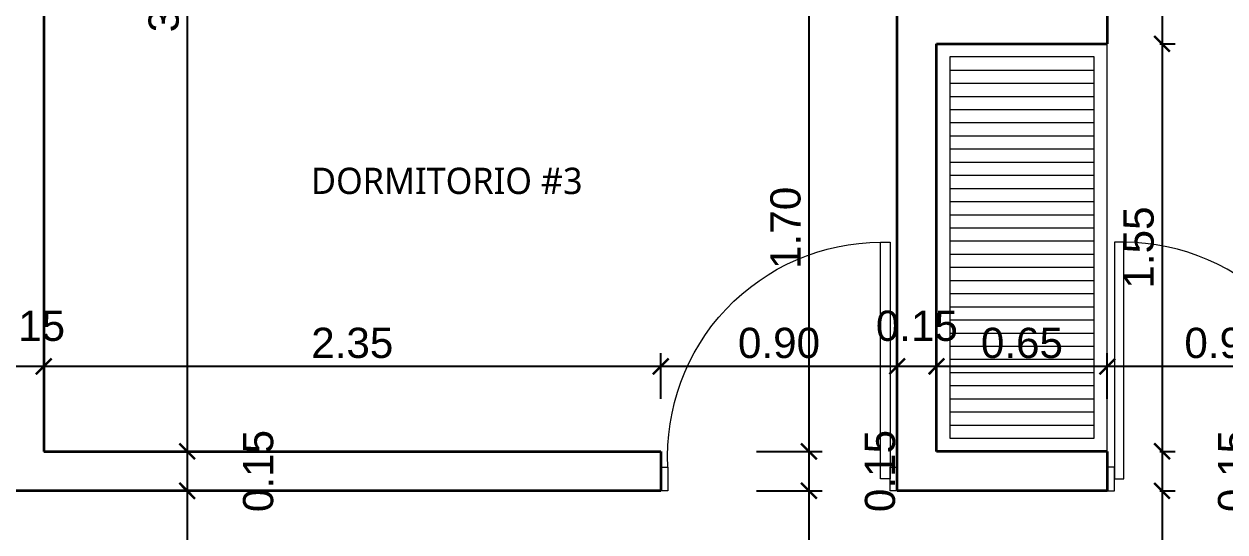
# Model space of a CAD drawing. Header units: feet. Extents: x -417 to 46, y -646 to -218.
# Drawn here: x -93.92 to -89.347, y -509.892 to -507.96 of the extents above; entities that cross this region are included whole.
import ezdxf

# ---------------------------------------------------------------- set-up
doc = ezdxf.new("R2010")
doc.units = ezdxf.units.FT
doc.header["$MEASUREMENT"] = 0
for name, color, linetype, lineweight in [('A-WALL', 4, 'Continuous', 25), ('closet', 8, 'Continuous', 5), ('DIM-COTAS', 1, 'Continuous', 5), ('Piso', 8, 'Continuous', 9), ('puertas', 8, 'Continuous', 9), ('TXT', 2, 'Continuous', 9)]:
    doc.layers.add(name, color=color, linetype=linetype, lineweight=lineweight)
doc.layers.add('DIM', color=10, linetype='Continuous')
doc.styles.add('ads', font='trebuc.ttf', dxfattribs={"height": 0.14})
doc.styles.get("Standard").update_dxf_attribs({"font": 'arial.ttf', "height": 0.115})
doc.dimstyles.new('KEILY', dxfattribs={"dimtxt": 0.115, "dimasz": 0.06, "dimexe": 0.05, "dimexo": 0.2, "dimgap": 0.03, "dimtad": 1, "dimzin": 1, "dimdsep": 46, "dimtxsty": 'Standard', "dimblk": 'ARCHTICK', "dimcen": 2.5, "dimdle": 0.03, "dimclrd": 256, "dimclre": 256, "dimclrt": 7, "dimadec": 0, "dimazin": 0, "dimtfac": 1, "dimtmove": 2, "dimatfit": 3, "dimfxl": 0.2, "dimfxlon": 1, "dimtolj": 1, "dimtzin": 1, "dimarcsym": 0})

# ---------------------------------------------------------------- blocks, each defined once
blk = doc.blocks.new('A$C4D292AF4')
at = {"layer": 'puertas'}
for points in [[(0.03, 0.05), (0.07, 0.05), (0.07, 1.05), (0.03, 1.05)], [(0, 0), (0.03, 0), (0.03, 0.1), (0, 0.1)], [(0.97, 0), (1, 0), (1, 0.1), (0.97, 0.1)]]:
    blk.add_lwpolyline(points, close=True, dxfattribs=at)
blk.add_arc((0.0677, 0.1465), 0.9035, 357.0481, 89.8556, dxfattribs=at)
blk = doc.blocks.new('_ArchTick')
at = {"layer": 'DIM-COTAS', "color": 0, "const_width": 0.15}
blk.add_lwpolyline([(-0.5, -0.5), (0.5, 0.5)], dxfattribs=at)
blk = doc.blocks.new('*D2379')
at = {"layer": 'Defpoints', "color": 0, "transparency": 16777216}
for p in [(-89.7954, -506.085), (-89.7954, -508.035), (-89.5867, -508.035)]:
    blk.add_point(p, dxfattribs=at)
at = {"layer": 'DIM', "lineweight": -2, "transparency": 16777216}
for p, q in [((-89.5867, -506.055), (-89.5867, -508.065)), ((-89.5954, -506.085), (-89.5367, -506.085)), ((-89.5954, -508.035), (-89.5367, -508.035))]:
    blk.add_line(p, q, dxfattribs=at)
at = {"layer": 'DIM', "lineweight": -2, "transparency": 16777216, "xscale": 0.06, "yscale": 0.06, "zscale": 0.06}
for p, rotation in [((-89.5867, -506.085), 90), ((-89.5867, -508.035), 270)]:
    blk.add_blockref('_ArchTick', p, dxfattribs=dict(at, rotation=rotation))
at = {"layer": 'DIM', "color": 7, "transparency": 16777216, "insert": (-89.6754, -507.06), "char_height": 0.115, "attachment_point": 5, "rotation": 90}
blk.add_mtext('\\A1;1.95', dxfattribs=at)
blk = doc.blocks.new('*D2380')
at = {"layer": 'Defpoints', "color": 0, "transparency": 16777216}
for p in [(-89.7954, -508.035), (-89.7954, -509.585), (-89.5867, -509.585)]:
    blk.add_point(p, dxfattribs=at)
at = {"layer": 'DIM', "lineweight": -2, "transparency": 16777216}
for p, q in [((-89.5867, -508.005), (-89.5867, -509.615)), ((-89.5954, -508.035), (-89.5367, -508.035)), ((-89.5954, -509.585), (-89.5367, -509.585))]:
    blk.add_line(p, q, dxfattribs=at)
at = {"layer": 'DIM', "lineweight": -2, "transparency": 16777216, "xscale": 0.06, "yscale": 0.06, "zscale": 0.06}
for p, rotation in [((-89.5867, -508.035), 90), ((-89.5867, -509.585), 270)]:
    blk.add_blockref('_ArchTick', p, dxfattribs=dict(at, rotation=rotation))
at = {"layer": 'DIM', "color": 7, "transparency": 16777216, "insert": (-89.6754, -508.81), "char_height": 0.115, "attachment_point": 5, "rotation": 90}
blk.add_mtext('\\A1;1.55', dxfattribs=at)
blk = doc.blocks.new('*D2381')
at = {"layer": 'Defpoints', "color": 0, "transparency": 16777216}
for p in [(-89.7954, -509.585), (-89.7954, -509.735), (-89.5867, -509.735)]:
    blk.add_point(p, dxfattribs=at)
at = {"layer": 'DIM', "lineweight": -2, "transparency": 16777216}
for p, q in [((-89.5954, -509.585), (-89.5367, -509.585)), ((-89.5867, -509.555), (-89.5867, -509.765)), ((-89.5954, -509.735), (-89.5367, -509.735))]:
    blk.add_line(p, q, dxfattribs=at)
at = {"layer": 'DIM', "lineweight": -2, "transparency": 16777216, "xscale": 0.06, "yscale": 0.06, "zscale": 0.06}
for p, rotation in [((-89.5867, -509.585), 90), ((-89.5867, -509.735), 270)]:
    blk.add_blockref('_ArchTick', p, dxfattribs=dict(at, rotation=rotation))
at = {"layer": 'DIM', "color": 7, "transparency": 16777216, "insert": (-89.3155, -509.66), "char_height": 0.115, "attachment_point": 5, "rotation": 90}
blk.add_mtext('\\A1;0.15', dxfattribs=at)
blk = doc.blocks.new('*D2382')
at = {"layer": 'Defpoints', "color": 0, "transparency": 16777216}
for p in [(-89.7954, -509.735), (-89.5867, -510.535), (-89.3954, -510.535)]:
    blk.add_point(p, dxfattribs=at)
at = {"layer": 'DIM', "lineweight": -2, "transparency": 16777216}
for p, q in [((-89.5867, -509.705), (-89.5867, -510.565)), ((-89.5954, -509.735), (-89.5367, -509.735)), ((-89.5867, -510.535), (-89.6367, -510.535))]:
    blk.add_line(p, q, dxfattribs=at)
at = {"layer": 'DIM', "lineweight": -2, "transparency": 16777216, "xscale": 0.06, "yscale": 0.06, "zscale": 0.06}
for p, rotation in [((-89.5867, -509.735), 90), ((-89.5867, -510.535), 270)]:
    blk.add_blockref('_ArchTick', p, dxfattribs=dict(at, rotation=rotation))
at = {"layer": 'DIM', "color": 7, "transparency": 16777216, "insert": (-89.6754, -510.135), "char_height": 0.115, "attachment_point": 5, "rotation": 90}
blk.add_mtext('\\A1;0.80', dxfattribs=at)
blk = doc.blocks.new('*D2390')
at = {"layer": 'Defpoints', "color": 0, "transparency": 16777216}
for p in [(-90.6188, -507.885), (-91.5719, -509.585), (-90.9314, -509.585)]:
    blk.add_point(p, dxfattribs=at)
at = {"layer": 'DIM', "lineweight": -2, "transparency": 16777216}
for p, q in [((-90.8188, -507.885), (-90.9814, -507.885)), ((-90.9314, -507.855), (-90.9314, -509.615)), ((-91.1314, -509.585), (-90.8814, -509.585))]:
    blk.add_line(p, q, dxfattribs=at)
at = {"layer": 'DIM', "lineweight": -2, "transparency": 16777216, "xscale": 0.06, "yscale": 0.06, "zscale": 0.06}
for p, rotation in [((-90.9314, -507.885), 90), ((-90.9314, -509.585), 270)]:
    blk.add_blockref('_ArchTick', p, dxfattribs=dict(at, rotation=rotation))
at = {"layer": 'DIM', "color": 7, "transparency": 16777216, "insert": (-91.0201, -508.735), "char_height": 0.115, "attachment_point": 5, "rotation": 90}
blk.add_mtext('\\A1;1.70', dxfattribs=at)
blk = doc.blocks.new('*D2391')
at = {"layer": 'Defpoints', "color": 0, "transparency": 16777216}
for p in [(-91.5719, -509.585), (-91.5719, -509.735), (-90.9314, -509.735)]:
    blk.add_point(p, dxfattribs=at)
at = {"layer": 'DIM', "lineweight": -2, "transparency": 16777216}
for p, q in [((-91.1314, -509.585), (-90.8814, -509.585)), ((-90.9314, -509.555), (-90.9314, -509.765)), ((-91.1314, -509.735), (-90.8814, -509.735))]:
    blk.add_line(p, q, dxfattribs=at)
at = {"layer": 'DIM', "lineweight": -2, "transparency": 16777216, "xscale": 0.06, "yscale": 0.06, "zscale": 0.06}
for p, rotation in [((-90.9314, -509.585), 90), ((-90.9314, -509.735), 270)]:
    blk.add_blockref('_ArchTick', p, dxfattribs=dict(at, rotation=rotation))
at = {"layer": 'DIM', "color": 7, "transparency": 16777216, "insert": (-90.6603, -509.66), "char_height": 0.115, "attachment_point": 5, "rotation": 90}
blk.add_mtext('\\A1;0.15', dxfattribs=at)
blk = doc.blocks.new('*D2392')
at = {"layer": 'Defpoints', "color": 0, "transparency": 16777216}
for p in [(-91.5719, -509.735), (-91.3064, -510.935), (-90.9314, -510.935)]:
    blk.add_point(p, dxfattribs=at)
at = {"layer": 'DIM', "lineweight": -2, "transparency": 16777216}
for p, q in [((-90.9314, -509.705), (-90.9314, -510.965)), ((-91.1314, -509.735), (-90.8814, -509.735)), ((-91.1064, -510.935), (-90.8814, -510.935))]:
    blk.add_line(p, q, dxfattribs=at)
at = {"layer": 'DIM', "lineweight": -2, "transparency": 16777216, "xscale": 0.06, "yscale": 0.06, "zscale": 0.06}
for p, rotation in [((-90.9314, -509.735), 90), ((-90.9314, -510.935), 270)]:
    blk.add_blockref('_ArchTick', p, dxfattribs=dict(at, rotation=rotation))
at = {"layer": 'DIM', "color": 7, "transparency": 16777216, "insert": (-91.0201, -510.335), "char_height": 0.115, "attachment_point": 5, "rotation": 90}
blk.add_mtext('\\A1;1.20', dxfattribs=at)
blk = doc.blocks.new('*D2399')
at = {"layer": 'Defpoints', "color": 0, "transparency": 16777216}
for p in [(-93.8454, -506.085), (-93.8454, -509.585), (-93.2993, -509.585)]:
    blk.add_point(p, dxfattribs=at)
at = {"layer": 'DIM', "lineweight": -2, "transparency": 16777216}
for p, q in [((-93.2993, -506.055), (-93.2993, -509.615)), ((-93.4993, -506.085), (-93.2493, -506.085)), ((-93.4993, -509.585), (-93.2493, -509.585))]:
    blk.add_line(p, q, dxfattribs=at)
at = {"layer": 'DIM', "lineweight": -2, "transparency": 16777216, "xscale": 0.06, "yscale": 0.06, "zscale": 0.06}
for p, rotation in [((-93.2993, -506.085), 90), ((-93.2993, -509.585), 270)]:
    blk.add_blockref('_ArchTick', p, dxfattribs=dict(at, rotation=rotation))
at = {"layer": 'DIM', "color": 7, "transparency": 16777216, "insert": (-93.388, -507.835), "char_height": 0.115, "attachment_point": 5, "rotation": 90}
blk.add_mtext('\\A1;3.50', dxfattribs=at)
blk = doc.blocks.new('*D2400')
at = {"layer": 'Defpoints', "color": 0, "transparency": 16777216}
for p in [(-93.8454, -509.585), (-93.7841, -509.735), (-93.2993, -509.735)]:
    blk.add_point(p, dxfattribs=at)
at = {"layer": 'DIM', "lineweight": -2, "transparency": 16777216}
for p, q in [((-93.4993, -509.585), (-93.2493, -509.585)), ((-93.2993, -509.555), (-93.2993, -509.765)), ((-93.4993, -509.735), (-93.2493, -509.735))]:
    blk.add_line(p, q, dxfattribs=at)
at = {"layer": 'DIM', "lineweight": -2, "transparency": 16777216, "xscale": 0.06, "yscale": 0.06, "zscale": 0.06}
for p, rotation in [((-93.2993, -509.585), 90), ((-93.2993, -509.735), 270)]:
    blk.add_blockref('_ArchTick', p, dxfattribs=dict(at, rotation=rotation))
at = {"layer": 'DIM', "color": 7, "transparency": 16777216, "insert": (-93.0281, -509.66), "char_height": 0.115, "attachment_point": 5, "rotation": 90}
blk.add_mtext('\\A1;0.15', dxfattribs=at)
blk = doc.blocks.new('*D2401')
at = {"layer": 'Defpoints', "color": 0, "transparency": 16777216}
for p in [(-93.7841, -509.735), (-93.2993, -516.085), (-92.6954, -516.085)]:
    blk.add_point(p, dxfattribs=at)
at = {"layer": 'DIM', "lineweight": -2, "transparency": 16777216}
for p, q in [((-93.2993, -509.705), (-93.2993, -516.115)), ((-93.4993, -509.735), (-93.2493, -509.735)), ((-93.0993, -516.085), (-93.3493, -516.085))]:
    blk.add_line(p, q, dxfattribs=at)
at = {"layer": 'DIM', "lineweight": -2, "transparency": 16777216, "xscale": 0.06, "yscale": 0.06, "zscale": 0.06}
for p, rotation in [((-93.2993, -509.735), 90), ((-93.2993, -516.085), 270)]:
    blk.add_blockref('_ArchTick', p, dxfattribs=dict(at, rotation=rotation))
at = {"layer": 'DIM', "color": 7, "transparency": 16777216, "insert": (-93.388, -512.91), "char_height": 0.115, "attachment_point": 5, "rotation": 90}
blk.add_mtext('\\A1;6.35', dxfattribs=at)
blk = doc.blocks.new('*D2447')
at = {"layer": 'Defpoints', "color": 0, "transparency": 16777216}
for p in [(-89.7954, -509.262), (-89.7954, -509.585), (-88.8954, -509.585)]:
    blk.add_point(p, dxfattribs=at)
at = {"layer": 'DIM', "lineweight": -2, "transparency": 16777216}
for p, q in [((-89.7954, -509.385), (-89.7954, -509.212)), ((-88.8954, -509.385), (-88.8954, -509.212)), ((-88.8654, -509.262), (-89.8254, -509.262))]:
    blk.add_line(p, q, dxfattribs=at)
at = {"layer": 'DIM', "lineweight": -2, "transparency": 16777216, "xscale": 0.06, "yscale": 0.06, "zscale": 0.06, "rotation": 180}
blk.add_blockref('_ArchTick', (-89.7954, -509.262), dxfattribs=at)
at = {"layer": 'DIM', "lineweight": -2, "transparency": 16777216, "xscale": 0.06, "yscale": 0.06, "zscale": 0.06}
blk.add_blockref('_ArchTick', (-88.8954, -509.262), dxfattribs=at)
at = {"layer": 'DIM', "color": 7, "transparency": 16777216, "insert": (-89.3454, -509.1733), "char_height": 0.115, "attachment_point": 5}
blk.add_mtext('\\A1;0.90', dxfattribs=at)
blk = doc.blocks.new('*D2448')
at = {"layer": 'Defpoints', "color": 0, "transparency": 16777216}
for p in [(-90.4454, -509.262), (-90.4454, -509.585), (-89.7954, -509.585)]:
    blk.add_point(p, dxfattribs=at)
at = {"layer": 'DIM', "lineweight": -2, "transparency": 16777216}
for p, q in [((-90.4454, -509.385), (-90.4454, -509.212)), ((-89.7954, -509.385), (-89.7954, -509.212)), ((-89.7654, -509.262), (-90.4754, -509.262))]:
    blk.add_line(p, q, dxfattribs=at)
at = {"layer": 'DIM', "lineweight": -2, "transparency": 16777216, "xscale": 0.06, "yscale": 0.06, "zscale": 0.06, "rotation": 180}
blk.add_blockref('_ArchTick', (-90.4454, -509.262), dxfattribs=at)
at = {"layer": 'DIM', "lineweight": -2, "transparency": 16777216, "xscale": 0.06, "yscale": 0.06, "zscale": 0.06}
blk.add_blockref('_ArchTick', (-89.7954, -509.262), dxfattribs=at)
at = {"layer": 'DIM', "color": 7, "transparency": 16777216, "insert": (-90.1204, -509.1733), "char_height": 0.115, "attachment_point": 5}
blk.add_mtext('\\A1;0.65', dxfattribs=at)
blk = doc.blocks.new('*D2449')
at = {"layer": 'Defpoints', "color": 0, "transparency": 16777216}
for p in [(-90.5954, -509.262), (-90.5954, -509.5223), (-90.4454, -509.585)]:
    blk.add_point(p, dxfattribs=at)
at = {"layer": 'DIM', "lineweight": -2, "transparency": 16777216}
for p, q in [((-90.5954, -509.3223), (-90.5954, -509.212)), ((-90.4454, -509.385), (-90.4454, -509.212)), ((-90.4154, -509.262), (-90.6254, -509.262))]:
    blk.add_line(p, q, dxfattribs=at)
at = {"layer": 'DIM', "lineweight": -2, "transparency": 16777216, "xscale": 0.06, "yscale": 0.06, "zscale": 0.06, "rotation": 180}
blk.add_blockref('_ArchTick', (-90.5954, -509.262), dxfattribs=at)
at = {"layer": 'DIM', "lineweight": -2, "transparency": 16777216, "xscale": 0.06, "yscale": 0.06, "zscale": 0.06}
blk.add_blockref('_ArchTick', (-90.4454, -509.262), dxfattribs=at)
at = {"layer": 'DIM', "color": 7, "transparency": 16777216, "insert": (-90.5204, -509.1083), "char_height": 0.115, "attachment_point": 5}
blk.add_mtext('\\A1;0.15', dxfattribs=at)
blk = doc.blocks.new('*D2450')
at = {"layer": 'Defpoints', "color": 0, "transparency": 16777216}
for p in [(-91.4954, -509.262), (-90.5954, -509.5223), (-91.4954, -509.585)]:
    blk.add_point(p, dxfattribs=at)
at = {"layer": 'DIM', "lineweight": -2, "transparency": 16777216}
for p, q in [((-91.4954, -509.385), (-91.4954, -509.212)), ((-90.5954, -509.3223), (-90.5954, -509.212)), ((-90.5654, -509.262), (-91.5254, -509.262))]:
    blk.add_line(p, q, dxfattribs=at)
at = {"layer": 'DIM', "lineweight": -2, "transparency": 16777216, "xscale": 0.06, "yscale": 0.06, "zscale": 0.06, "rotation": 180}
blk.add_blockref('_ArchTick', (-91.4954, -509.262), dxfattribs=at)
at = {"layer": 'DIM', "lineweight": -2, "transparency": 16777216, "xscale": 0.06, "yscale": 0.06, "zscale": 0.06}
blk.add_blockref('_ArchTick', (-90.5954, -509.262), dxfattribs=at)
at = {"layer": 'DIM', "color": 7, "transparency": 16777216, "insert": (-91.0454, -509.1733), "char_height": 0.115, "attachment_point": 5}
blk.add_mtext('\\A1;0.90', dxfattribs=at)
blk = doc.blocks.new('*D2451')
at = {"layer": 'Defpoints', "color": 0, "transparency": 16777216}
for p in [(-93.8454, -509.262), (-93.8454, -509.585), (-91.4954, -509.585)]:
    blk.add_point(p, dxfattribs=at)
at = {"layer": 'DIM', "lineweight": -2, "transparency": 16777216}
for p, q in [((-93.8454, -509.385), (-93.8454, -509.212)), ((-91.4954, -509.385), (-91.4954, -509.212)), ((-91.4654, -509.262), (-93.8754, -509.262))]:
    blk.add_line(p, q, dxfattribs=at)
at = {"layer": 'DIM', "lineweight": -2, "transparency": 16777216, "xscale": 0.06, "yscale": 0.06, "zscale": 0.06, "rotation": 180}
blk.add_blockref('_ArchTick', (-93.8454, -509.262), dxfattribs=at)
at = {"layer": 'DIM', "lineweight": -2, "transparency": 16777216, "xscale": 0.06, "yscale": 0.06, "zscale": 0.06}
blk.add_blockref('_ArchTick', (-91.4954, -509.262), dxfattribs=at)
at = {"layer": 'DIM', "color": 7, "transparency": 16777216, "insert": (-92.6704, -509.1732), "char_height": 0.115, "attachment_point": 5}
blk.add_mtext('\\A1;2.35', dxfattribs=at)
blk = doc.blocks.new('*D2368')
at = {"layer": 'Defpoints', "color": 0, "transparency": 16777216}
for p in [(-93.9954, -509.262), (-93.8454, -509.585), (-93.9954, -509.735)]:
    blk.add_point(p, dxfattribs=at)
at = {"layer": 'DIM', "lineweight": -2, "transparency": 16777216}
for p, q in [((-93.9954, -509.462), (-93.9954, -509.212)), ((-93.8454, -509.385), (-93.8454, -509.212)), ((-93.8154, -509.262), (-94.0254, -509.262))]:
    blk.add_line(p, q, dxfattribs=at)
at = {"layer": 'DIM', "lineweight": -2, "transparency": 16777216, "xscale": 0.06, "yscale": 0.06, "zscale": 0.06, "rotation": 180}
blk.add_blockref('_ArchTick', (-93.9954, -509.262), dxfattribs=at)
at = {"layer": 'DIM', "lineweight": -2, "transparency": 16777216, "xscale": 0.06, "yscale": 0.06, "zscale": 0.06}
blk.add_blockref('_ArchTick', (-93.8454, -509.262), dxfattribs=at)
at = {"layer": 'DIM', "color": 7, "transparency": 16777216, "insert": (-93.9204, -509.1083), "char_height": 0.115, "attachment_point": 5}
blk.add_mtext('\\A1;0.15', dxfattribs=at)
blk = doc.blocks.new('*D2458')
at = {"layer": 'Defpoints', "color": 0, "transparency": 16777216}
for p in [(-93.9954, -509.735), (-93.9954, -510.3084), (-92.4454, -510.935)]:
    blk.add_point(p, dxfattribs=at)
at = {"layer": 'DIM', "lineweight": -2, "transparency": 16777216}
for p, q in [((-93.9954, -510.1084), (-93.9954, -510.3584)), ((-92.4454, -510.5084), (-92.4454, -510.2584)), ((-92.4154, -510.3084), (-94.0254, -510.3084))]:
    blk.add_line(p, q, dxfattribs=at)
at = {"layer": 'DIM', "lineweight": -2, "transparency": 16777216, "xscale": 0.06, "yscale": 0.06, "zscale": 0.06, "rotation": 180}
blk.add_blockref('_ArchTick', (-93.9954, -510.3084), dxfattribs=at)
at = {"layer": 'DIM', "lineweight": -2, "transparency": 16777216, "xscale": 0.06, "yscale": 0.06, "zscale": 0.06}
blk.add_blockref('_ArchTick', (-92.4454, -510.3084), dxfattribs=at)
at = {"layer": 'DIM', "color": 7, "transparency": 16777216, "insert": (-93.2204, -510.2197), "char_height": 0.115, "attachment_point": 5}
blk.add_mtext('\\A1;1.55', dxfattribs=at)

msp = doc.modelspace()

# ---------------------------------------------------------------- hatches: boundary and pattern name
at = {"layer": 'Piso'}
h = msp.add_hatch(dxfattribs=at)
h.set_pattern_fill('ANSI31', color=256, scale=0.4, angle=315, style=0)
h.set_pattern_definition([(0, (-105.795364, -511.885), (2e-17, 0.05), [])])
h.paths.add_polyline_path([(-89.8454, -508.085), (-90.3954, -508.085), (-90.3954, -509.535), (-89.8454, -509.535)])

# ---------------------------------------------------------------- linework, layer by layer
at = {"layer": 'A-WALL', "lineweight": 35, "extrusion": (2.36783e-12, 8.94772e-16, -1)}
for p, q in [((-89.7954, -506.085), (-89.7954, -508.035)), ((-93.8454, -506.135), (-93.8454, -509.585)), ((-90.5954, -509.735), (-90.5954, -507.885)), ((-90.4454, -509.585), (-90.4454, -508.035)), ((-90.4454, -508.035), (-89.7954, -508.035)), ((-93.8454, -509.585), (-91.4954, -509.585)), ((-91.4954, -509.585), (-91.4954, -509.735)), ((-89.7954, -509.585), (-90.4454, -509.585)), ((-89.7954, -509.585), (-89.7954, -509.735)), ((-91.4954, -509.735), (-93.9954, -509.735)), ((-89.7954, -509.735), (-90.5954, -509.735))]:
    msp.add_line(p, q, dxfattribs=at)
at = {"layer": 'closet', "extrusion": (2.36783e-12, 8.94772e-16, -1)}
msp.add_line((-89.7954, -509.585), (-89.7954, -508.035), dxfattribs=at)
at = {"layer": 'Piso'}
msp.add_lwpolyline([(-89.8454, -508.085), (-90.3954, -508.085), (-90.3954, -509.535), (-89.8454, -509.535)], close=True, dxfattribs=at)

# ---------------------------------------------------------------- block references
at = {"layer": 'puertas', "extrusion": (2.36783e-12, 8.94772e-16, -1), "yscale": 0.9000000000000057, "zscale": 0.9000000000000057}
for p, xscale in [((90.5954, -509.735), 0.9000000000000057), ((89.7954, -509.735), -0.9000000000000057)]:
    msp.add_blockref('A$C4D292AF4', p, dxfattribs=dict(at, xscale=xscale))

# ---------------------------------------------------------------- texts
at = {"layer": 'TXT', "insert": (-92.3104, -508.5064), "char_height": 0.1, "width": 2.838, "attachment_point": 2, "style": 'ads', "bg_fill": 2}
msp.add_mtext('DORMITORIO #3', dxfattribs=at)

# ---------------------------------------------------------------- dimensions: what is measured, and where the dimension line sits
at = {"layer": 'DIM'}
for base, p1, p2, angle, picture, middle in [((-89.5867, -508.035), (-89.7954, -506.085), (-89.7954, -508.035), 90, '*D2379', (-89.6754, -507.06)), ((-89.5867, -509.585), (-89.7954, -508.035), (-89.7954, -509.585), 90, '*D2380', (-89.6754, -508.81)), ((-93.9954, -509.262), (-93.8454, -509.585), (-93.9954, -509.735), 180, '*D2368', (-93.9204, -509.1083)), ((-90.5954, -509.262), (-90.4454, -509.585), (-90.5954, -509.5223), 180, '*D2449', (-90.5204, -509.1083)), ((-93.8454, -509.262), (-91.4954, -509.585), (-93.8454, -509.585), 180, '*D2451', (-92.6704, -509.1732)), ((-91.4954, -509.262), (-90.5954, -509.5223), (-91.4954, -509.585), 180, '*D2450', (-91.0454, -509.1733)), ((-90.4454, -509.262), (-89.7954, -509.585), (-90.4454, -509.585), 180, '*D2448', (-90.1204, -509.1733)), ((-89.7954, -509.262), (-88.8954, -509.585), (-89.7954, -509.585), 180, '*D2447', (-89.3454, -509.1733)), ((-93.2993, -509.735), (-93.8454, -509.585), (-93.7841, -509.735), 90, '*D2400', (-93.0281, -509.66)), ((-90.9314, -509.735), (-91.5719, -509.585), (-91.5719, -509.735), 90, '*D2391', (-90.6603, -509.66)), ((-89.5867, -509.735), (-89.7954, -509.585), (-89.7954, -509.735), 90, '*D2381', (-89.3155, -509.66)), ((-93.2993, -516.085), (-93.7841, -509.735), (-92.6954, -516.085), 90, '*D2401', (-93.388, -512.91)), ((-90.9314, -510.935), (-91.5719, -509.735), (-91.3064, -510.935), 90, '*D2392', (-91.0201, -510.335)), ((-89.5867, -510.535), (-89.7954, -509.735), (-89.3954, -510.535), 90, '*D2382', (-89.6754, -510.135)), ((-93.9954, -510.3084), (-92.4454, -510.935), (-93.9954, -509.735), 180, '*D2458', (-93.2204, -510.2197))]:
    dim = msp.add_linear_dim(base=base, p1=p1, p2=p2, angle=angle, dimstyle='KEILY', dxfattribs=at)
    dim.commit()
    dim.dimension.update_dxf_attribs({"geometry": picture, "text_midpoint": middle})

# ---------------------------------------------------------------- next in the draw order: dimensions: what is measured, and where the dimension line sits
for base, p1, p2, picture, middle in [((-93.2993, -509.585), (-93.8454, -506.085), (-93.8454, -509.585), '*D2399', (-93.388, -507.835)), ((-90.9314, -509.585), (-90.6188, -507.885), (-91.5719, -509.585), '*D2390', (-91.0201, -508.735))]:
    dim = msp.add_linear_dim(base=base, p1=p1, p2=p2, angle=90, dimstyle='KEILY', dxfattribs=at)
    dim.commit()
    dim.dimension.update_dxf_attribs({"geometry": picture, "text_midpoint": middle})

doc.saveas('drawing.dxf')
